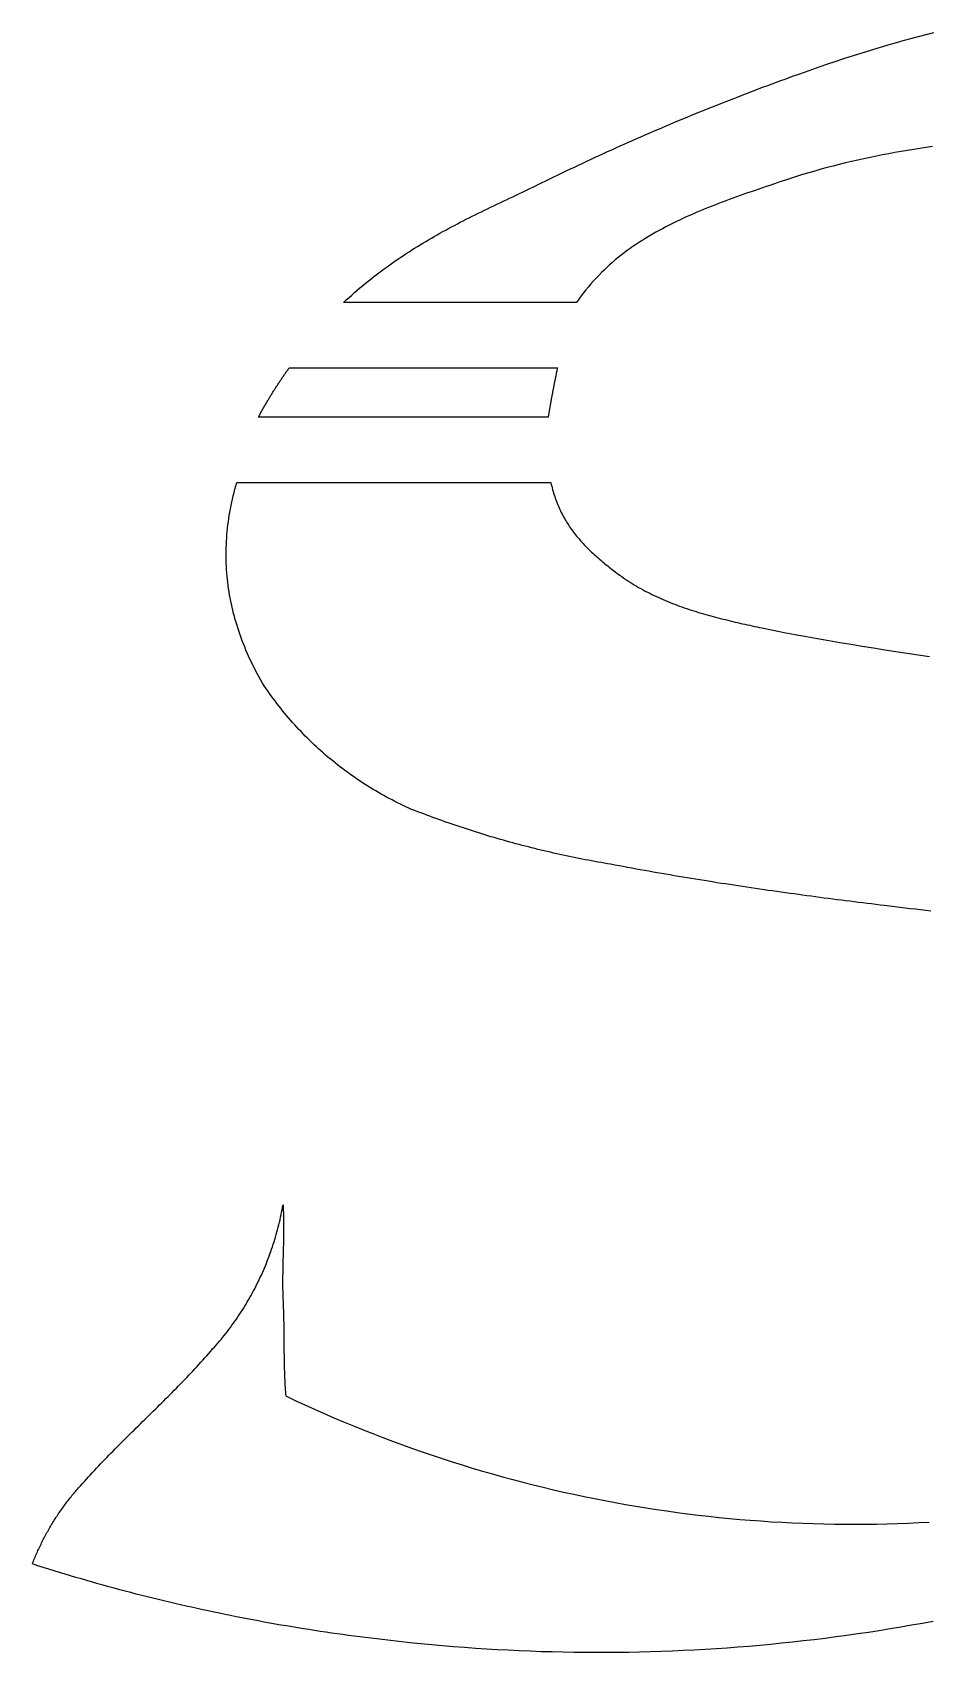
# Model space of a CAD drawing. Extents: x 0 to 68.8, y 0 to 63.9.
# Drawn here: x 0 to 34.4, y 0 to 62.2 of the extents above; entities that cross this region are included whole.
import ezdxf

# ---------------------------------------------------------------- set-up
doc = ezdxf.new("R2010")
doc.units = 0
doc.layers.get('0').update_dxf_attribs({"linetype": 'CONTINUOUS'})

msp = doc.modelspace()

# ---------------------------------------------------------------- linework, layer by layer
at = {"color": 7}
for points in [[(34.53159, 57.787424), (34.291418, 57.753291), (34.051482, 57.717619), (33.811791, 57.680382), (33.572358, 57.641553), (33.333189, 57.60111), (33.094297, 57.559025), (32.855689, 57.515274), (32.617377, 57.469831), (32.379369, 57.422672), (32.141676, 57.373771), (31.904308, 57.323103), (31.667274, 57.270643), (31.430584, 57.216366), (31.194247, 57.160245), (30.958274, 57.102257), (30.722675, 57.042375), (30.487458, 56.980575), (30.252636, 56.916831), (30.018215, 56.851119), (29.784207, 56.783412), (29.550621, 56.713685), (29.317467, 56.641914), (29.084755, 56.568073), (28.852495, 56.492136), (28.711771, 56.444009), (28.570872, 56.395929), (28.42983, 56.347854), (28.28868, 56.299749), (28.147454, 56.251561), (28.006186, 56.203261), (27.86491, 56.154804), (27.723657, 56.106151), (27.582462, 56.057259), (27.441358, 56.008089), (27.300379, 55.958596), (27.159557, 55.908744), (27.018926, 55.858494), (26.878519, 55.807801), (26.738369, 55.756629), (26.598511, 55.704931), (26.458976, 55.652671), (26.319799, 55.599804), (26.181012, 55.546299), (26.04265, 55.492104), (25.904745, 55.437181), (25.76733, 55.381494), (25.63044, 55.325004), (25.494106, 55.267659), (25.358364, 55.209429), (25.223245, 55.150269), (25.088783, 55.090141), (24.955011, 55.029001), (24.821963, 54.966811), (24.689673, 54.903526), (24.558172, 54.839109), (24.427495, 54.773521), (24.297676, 54.706719), (24.168746, 54.638664), (24.04074, 54.569311), (23.913691, 54.498624), (23.787632, 54.426556), (23.662596, 54.353071), (23.538617, 54.278132), (23.415728, 54.201691), (23.293963, 54.123711), (23.173354, 54.044151), (23.053934, 53.962971), (22.935739, 53.880129), (22.8188, 53.795585), (22.70315, 53.709299), (22.588825, 53.621228), (22.475855, 53.531335), (22.364275, 53.439576), (22.254119, 53.345912), (22.145418, 53.250302), (22.038207, 53.152706), (21.93252, 53.053082), (21.828388, 52.95139), (21.725847, 52.84759), (21.624927, 52.74164), (21.525665, 52.6335), (21.428091, 52.52313), (21.332241, 52.410488), (21.238147, 52.295534), (21.145842, 52.178228), (21.05536, 52.058528), (20.966733, 51.936394), (20.879996, 51.811778), (20.740309, 51.811778), (20.600621, 51.811778), (20.460934, 51.811778), (20.321246, 51.811778), (20.181559, 51.811778), (20.041871, 51.811778), (19.902184, 51.811778), (19.762496, 51.811778), (19.622809, 51.811778), (19.483121, 51.811778), (19.343434, 51.811778), (19.203746, 51.811778), (19.064059, 51.811778), (18.924371, 51.811778), (18.784684, 51.811778), (18.644996, 51.811778), (18.505309, 51.811778), (18.365622, 51.811778), (18.225934, 51.811778), (18.086247, 51.811778), (17.946559, 51.811778), (17.806872, 51.811778), (17.667184, 51.811778), (17.527497, 51.811778), (17.387809, 51.811778), (17.248122, 51.811778), (17.108434, 51.811778), (16.968747, 51.811778), (16.829059, 51.811778), (16.689372, 51.811778), (16.549684, 51.811778), (16.409997, 51.811778), (16.270309, 51.811778), (16.130622, 51.811778), (15.990934, 51.811778), (15.851247, 51.811778), (15.71156, 51.811778), (15.571872, 51.811778), (15.432185, 51.811778), (15.292497, 51.811778), (15.15281, 51.811778), (15.013122, 51.811778), (14.873435, 51.811778), (14.733747, 51.811778), (14.59406, 51.811778), (14.454372, 51.811778), (14.314685, 51.811778), (14.174997, 51.811778), (14.03531, 51.811778), (13.895622, 51.811778), (13.755935, 51.811778), (13.616247, 51.811778), (13.47656, 51.811778), (13.336872, 51.811778), (13.197185, 51.811778), (13.057498, 51.811778), (12.91781, 51.811778), (12.778123, 51.811778), (12.638435, 51.811778), (12.498748, 51.811778), (12.35906, 51.811778), (12.219373, 51.811778), (12.079685, 51.811778), (11.939998, 51.811778), (12.044296, 51.907192), (12.148505, 52.001126), (12.25264, 52.093608), (12.356716, 52.184668), (12.460749, 52.274335), (12.564752, 52.36264), (12.668742, 52.449612), (12.772733, 52.535279), (12.876742, 52.619672), (12.980781, 52.702821), (13.084867, 52.784753), (13.189016, 52.8655), (13.293241, 52.945091), (13.397559, 53.023555), (13.501984, 53.100922), (13.606532, 53.17722), (13.711216, 53.252481), (13.816054, 53.326731), (13.921059, 53.400006), (14.026248, 53.472328), (14.131634, 53.543728), (14.237233, 53.614243), (14.34306, 53.683896), (14.449131, 53.752716), (14.55546, 53.820733), (14.662063, 53.887978), (14.768954, 53.954481), (14.87615, 54.020271), (14.983664, 54.085371), (15.091511, 54.149818), (15.199709, 54.213643), (15.30827, 54.276868), (15.417211, 54.339531), (15.526546, 54.401653), (15.636291, 54.463273), (15.74646, 54.524413), (15.85707, 54.585103), (15.968134, 54.645373), (16.079668, 54.705253), (16.191688, 54.764773), (16.304207, 54.823963), (16.417243, 54.882853), (16.530808, 54.941473), (16.644919, 54.999853), (16.759591, 55.058023), (16.874839, 55.116005), (16.990678, 55.173838), (17.107122, 55.231543), (17.224188, 55.289158), (17.34189, 55.346705), (17.460244, 55.404223), (17.579264, 55.461733), (17.698966, 55.519265), (17.819364, 55.57685), (17.940475, 55.634518), (18.062312, 55.692298), (18.184892, 55.75022), (18.308229, 55.808315), (18.432337, 55.866613), (18.557234, 55.925143), (18.682933, 55.983928), (18.80945, 56.043005), (18.936799, 56.102398), (19.064996, 56.162143), (19.221802, 56.2403), (19.37875, 56.318161), (19.53584, 56.395724), (19.693071, 56.472989), (19.850444, 56.549956), (20.007958, 56.626625), (20.165611, 56.702996), (20.323405, 56.779069), (20.481339, 56.854842), (20.639411, 56.930317), (20.797622, 57.005493), (20.955972, 57.08037), (21.114459, 57.154947), (21.273083, 57.229225), (21.431844, 57.303203), (21.590742, 57.37688), (21.749777, 57.450258), (21.908946, 57.523336), (22.068251, 57.596113), (22.227691, 57.668589), (22.387265, 57.740765), (22.546973, 57.812639), (22.706814, 57.884213), (22.866789, 57.955485), (23.026896, 58.026455), (23.187136, 58.097124), (23.347507, 58.167491), (23.50801, 58.237556), (23.668643, 58.307318), (23.829407, 58.376778), (23.990302, 58.445935), (24.151325, 58.51479), (24.312478, 58.583341), (24.473761, 58.65159), (24.635171, 58.719535), (24.796709, 58.787176), (24.958375, 58.854513), (25.120168, 58.921546), (25.282087, 58.988276), (25.444133, 59.054701), (25.606305, 59.120822), (25.768602, 59.186638), (25.931024, 59.252149), (26.093571, 59.317356), (26.256241, 59.382256), (26.419035, 59.446852), (26.581953, 59.511142), (26.744993, 59.575126), (26.908156, 59.638803), (27.071441, 59.702175), (27.234847, 59.765241), (27.398375, 59.828001), (27.562023, 59.890453), (27.725791, 59.952599), (27.889679, 60.014438), (28.053687, 60.075969), (28.217813, 60.137193), (28.382059, 60.19811), (28.546422, 60.258719), (28.710903, 60.31902), (28.875501, 60.379012), (29.040216, 60.438696), (29.205047, 60.498072), (29.369994, 60.557143), (29.655544, 60.660479), (29.941593, 60.762208), (30.228135, 60.862328), (30.515163, 60.960837), (30.80267, 61.057736), (31.090649, 61.153021), (31.379093, 61.246693), (31.667996, 61.338751), (31.95735, 61.429192), (32.24715, 61.518015), (32.537387, 61.60522), (32.828056, 61.690806), (33.119149, 61.77477), (33.41066, 61.857113), (33.702582, 61.937832), (33.994907, 62.016927), (34.287629, 62.094396), (34.580742, 62.170238)], [(34.474325, 28.453373), (34.275406, 28.475941), (34.076511, 28.498756), (33.877644, 28.521841), (33.678805, 28.545211), (33.48, 28.568896), (33.281228, 28.592903), (33.082492, 28.617263), (32.883797, 28.641991), (32.685142, 28.667101), (32.520254, 28.686848), (32.355357, 28.706716), (32.190452, 28.726711), (32.025541, 28.746833), (31.860627, 28.767083), (31.69571, 28.787461), (31.530792, 28.807973), (31.365875, 28.828613), (31.200961, 28.849388), (31.036052, 28.870298), (30.871148, 28.891351), (30.706252, 28.912546), (30.541367, 28.933876), (30.376492, 28.955348), (30.21163, 28.976971), (30.046784, 28.998736), (29.881953, 29.020651), (29.717141, 29.042716), (29.552349, 29.064931), (29.387578, 29.087303), (29.222831, 29.109833), (29.058109, 29.132513), (28.893414, 29.155351), (28.728747, 29.178353), (28.56411, 29.201513), (28.399505, 29.224838), (28.234934, 29.248328), (28.070398, 29.271991), (27.9059, 29.295818), (27.74144, 29.319818), (27.577021, 29.34399), (27.412643, 29.368335), (27.24831, 29.39286), (27.084023, 29.417558), (26.919782, 29.442435), (26.755592, 29.467493), (26.591451, 29.492738), (26.427363, 29.518163), (26.26333, 29.543775), (26.099352, 29.569575), (25.935433, 29.595563), (25.771572, 29.621745), (25.607773, 29.648123), (25.444036, 29.674688), (25.280365, 29.701455), (25.116759, 29.728418), (24.953221, 29.755583), (24.789754, 29.782943), (24.626356, 29.810513), (24.463033, 29.838285), (24.299785, 29.866268), (24.136612, 29.894453), (23.973519, 29.922848), (23.810505, 29.95146), (23.647573, 29.980283), (23.484724, 30.009323), (23.32196, 30.03858), (23.159284, 30.068055), (22.996696, 30.097748), (22.834198, 30.127665), (22.671792, 30.157808), (22.50948, 30.188175), (22.347264, 30.218768), (22.185144, 30.249593), (22.062768, 30.270158), (21.940471, 30.29112), (21.818252, 30.31248), (21.696113, 30.334238), (21.574055, 30.356393), (21.452079, 30.378945), (21.330186, 30.401895), (21.208376, 30.425235), (21.086651, 30.448973), (20.965012, 30.473108), (20.843459, 30.49764), (20.721994, 30.522563), (20.600617, 30.547883), (20.47933, 30.5736), (20.358133, 30.599715), (20.237027, 30.62622), (20.116014, 30.653123), (19.995094, 30.680415), (19.874269, 30.708105), (19.753538, 30.736185), (19.632904, 30.764655), (19.512367, 30.793523), (19.391927, 30.82278), (19.271588, 30.852435), (19.151347, 30.88248), (19.031208, 30.912915), (18.911171, 30.94374), (18.791236, 30.974955), (18.671405, 31.00656), (18.551679, 31.038555), (18.43206, 31.070948), (18.312546, 31.10373), (18.19314, 31.136903), (18.073842, 31.170458), (17.954655, 31.20441), (17.835577, 31.238745), (17.716611, 31.27347), (17.597757, 31.308585), (17.479017, 31.34409), (17.360391, 31.379978), (17.241881, 31.416255), (17.123486, 31.452923), (17.005209, 31.48998), (16.88705, 31.52742), (16.76901, 31.56525), (16.65109, 31.603463), (16.533291, 31.642065), (16.415614, 31.68105), (16.298059, 31.720425), (16.18063, 31.760183), (16.063324, 31.800323), (15.946145, 31.840853), (15.829091, 31.881765), (15.712166, 31.92306), (15.59537, 31.964737), (15.478702, 32.006805), (15.362165, 32.049255), (15.245761, 32.092087), (15.129488, 32.135302), (15.013349, 32.1789), (14.897344, 32.22288), (14.781475, 32.267242), (14.665742, 32.311987), (14.550146, 32.357115), (14.440957, 32.405842), (14.332283, 32.455522), (14.224128, 32.506147), (14.1165, 32.557717), (14.009401, 32.610225), (13.90284, 32.66367), (13.79682, 32.718045), (13.691348, 32.773342), (13.586428, 32.829555), (13.482067, 32.88669), (13.37827, 32.944732), (13.275042, 33.003682), (13.172389, 33.063532), (13.070316, 33.124282), (12.968829, 33.185917), (12.867933, 33.248445), (12.767634, 33.31185), (12.667936, 33.376132), (12.568847, 33.441292), (12.470371, 33.507322), (12.372514, 33.574215), (12.27528, 33.64197), (12.178676, 33.71058), (12.082708, 33.780037), (11.98738, 33.850335), (11.892698, 33.92148), (11.798667, 33.993457), (11.705293, 34.066267), (11.612582, 34.139902), (11.520539, 34.214362), (11.429169, 34.28964), (11.338478, 34.36573), (11.248472, 34.442628), (11.159156, 34.520331), (11.070534, 34.598832), (10.982614, 34.678127), (10.8954, 34.758213), (10.808898, 34.839084), (10.723113, 34.920735), (10.638051, 35.003162), (10.553718, 35.086361), (10.470117, 35.170325), (10.387257, 35.255053), (10.305141, 35.340537), (10.223775, 35.426774), (10.143165, 35.513759), (10.063315, 35.601488), (9.984233, 35.689955), (9.905922, 35.779156), (9.82839, 35.869087), (9.75164, 35.959742), (9.675678, 36.051118), (9.600511, 36.143209), (9.526141, 36.236011), (9.452581, 36.32952), (9.379831, 36.42373), (9.307899, 36.518638), (9.236784, 36.614237), (9.166494, 36.710524), (9.097036, 36.807494), (9.028419, 36.905143), (8.960641, 37.003465), (8.893719, 37.102457), (8.827498, 37.202148), (8.762083, 37.316781), (8.698221, 37.431552), (8.635903, 37.546466), (8.575138, 37.661522), (8.515926, 37.776723), (8.458266, 37.89207), (8.402166, 38.007565), (8.347618, 38.123211), (8.294631, 38.23901), (8.243203, 38.354962), (8.193343, 38.47107), (8.145051, 38.587336), (8.098318, 38.703762), (8.053161, 38.820349), (8.009571, 38.9371), (7.967556, 39.054015), (7.927116, 39.171098), (7.888251, 39.28835), (7.850969, 39.405773), (7.815261, 39.523368), (7.781136, 39.641138), (7.748601, 39.759084), (7.717649, 39.877208), (7.688286, 39.995513), (7.660514, 40.114), (7.634331, 40.23267), (7.609746, 40.351526), (7.586751, 40.47057), (7.565354, 40.589803), (7.545561, 40.709227), (7.527366, 40.828845), (7.510776, 40.948658), (7.495789, 41.068667), (7.482409, 41.188876), (7.470638, 41.309284), (7.460477, 41.429896), (7.451928, 41.550711), (7.444991, 41.671734), (7.439673, 41.792964), (7.435976, 41.914404), (7.433898, 42.036055), (7.43344, 42.15792), (7.434603, 42.280001), (7.437393, 42.4023), (7.44181, 42.524817), (7.447855, 42.647555), (7.455534, 42.770516), (7.464847, 42.893703), (7.475795, 43.017116), (7.488379, 43.140758), (7.502602, 43.26463), (7.518465, 43.388734), (7.53597, 43.513073), (7.555117, 43.637647), (7.575915, 43.762459), (7.598362, 43.887511), (7.62246, 44.012804), (7.648207, 44.138341), (7.675612, 44.264123), (7.704667, 44.390153), (7.73538, 44.516431), (7.767757, 44.642961), (7.801792, 44.769743), (7.837499, 44.89678), (8.025819, 44.89678), (8.214139, 44.89678), (8.402459, 44.89678), (8.59078, 44.89678), (8.7791, 44.89678), (8.96742, 44.89678), (9.15574, 44.89678), (9.344061, 44.89678), (9.532381, 44.89678), (9.720701, 44.89678), (9.909021, 44.89678), (10.097342, 44.89678), (10.285662, 44.89678), (10.473983, 44.89678), (10.662302, 44.89678), (10.850623, 44.89678), (11.038943, 44.89678), (11.227263, 44.89678), (11.415584, 44.89678), (11.603904, 44.89678), (11.792225, 44.89678), (11.980545, 44.89678), (12.168865, 44.89678), (12.357185, 44.89678), (12.545506, 44.89678), (12.733825, 44.89678), (12.922146, 44.89678), (13.110466, 44.89678), (13.298787, 44.89678), (13.487107, 44.89678), (13.675427, 44.89678), (13.863747, 44.89678), (14.052068, 44.89678), (14.240388, 44.89678), (14.428708, 44.89678), (14.617029, 44.89678), (14.805349, 44.89678), (14.993669, 44.89678), (15.181989, 44.89678), (15.37031, 44.89678), (15.55863, 44.89678), (15.74695, 44.89678), (15.93527, 44.89678), (16.123591, 44.89678), (16.311911, 44.89678), (16.500231, 44.89678), (16.688551, 44.89678), (16.876872, 44.89678), (17.065192, 44.89678), (17.253512, 44.89678), (17.441832, 44.89678), (17.630153, 44.89678), (17.818473, 44.89678), (18.006793, 44.89678), (18.195114, 44.89678), (18.383434, 44.89678), (18.571755, 44.89678), (18.760074, 44.89678), (18.948395, 44.89678), (19.136715, 44.89678), (19.325036, 44.89678), (19.513355, 44.89678), (19.701676, 44.89678), (19.889996, 44.89678), (19.905941, 44.827045), (19.922651, 44.758097), (19.940119, 44.689915), (19.958336, 44.622497), (19.977304, 44.555822), (19.997021, 44.489882), (20.017474, 44.42467), (20.038669, 44.36017), (20.060599, 44.296367), (20.083264, 44.233255), (20.106656, 44.170817), (20.130776, 44.109047), (20.155616, 44.04793), (20.181176, 43.987457), (20.207449, 43.927607), (20.234434, 43.86838), (20.262124, 43.80976), (20.290519, 43.751732), (20.319611, 43.69429), (20.349401, 43.637417), (20.379889, 43.5811), (20.411066, 43.525337), (20.442926, 43.470107), (20.475476, 43.415402), (20.508701, 43.361207), (20.542601, 43.307515), (20.577176, 43.25431), (20.612419, 43.201585), (20.648329, 43.149325), (20.684899, 43.097515), (20.722129, 43.046147), (20.760019, 42.995215), (20.798554, 42.944695), (20.837741, 42.894587), (20.877574, 42.84487), (20.918044, 42.795535), (20.959151, 42.746575), (21.000896, 42.697975), (21.043271, 42.64972), (21.086276, 42.601802), (21.129904, 42.554208), (21.174154, 42.506928), (21.219019, 42.459948), (21.264499, 42.41326), (21.310586, 42.36685), (21.357281, 42.320703), (21.404576, 42.27481), (21.452471, 42.229158), (21.500966, 42.183738), (21.550053, 42.138535), (21.599726, 42.093543), (21.649983, 42.048745), (21.700826, 42.004128), (21.752246, 41.959683), (21.804243, 41.915403), (21.856811, 41.871265), (21.909948, 41.82727), (21.963648, 41.783395), (22.017911, 41.73964), (22.072728, 41.695983), (22.128101, 41.652415), (22.184021, 41.608923), (22.240488, 41.565498), (22.297503, 41.522125), (22.374461, 41.4619), (22.452043, 41.402853), (22.53024, 41.344968), (22.609037, 41.28823), (22.688425, 41.232618), (22.76839, 41.178115), (22.848922, 41.124708), (22.930008, 41.072373), (23.011637, 41.021095), (23.093795, 40.97086), (23.176473, 40.921645), (23.259659, 40.873435), (23.343338, 40.826215), (23.427501, 40.779963), (23.512136, 40.734663), (23.59723, 40.6903), (23.682771, 40.646853), (23.768749, 40.604305), (23.85515, 40.562643), (23.941964, 40.521843), (24.029178, 40.48189), (24.11678, 40.44277), (24.20476, 40.40446), (24.293104, 40.366945), (24.3818, 40.33021), (24.470838, 40.294233), (24.560206, 40.258998), (24.64989, 40.22449), (24.73988, 40.190688), (24.830164, 40.157575), (24.92073, 40.125138), (25.011565, 40.093353), (25.10266, 40.062205), (25.194, 40.031673), (25.285574, 40.001748), (25.377372, 39.972408), (25.469379, 39.94363), (25.561587, 39.915408), (25.653981, 39.887711), (25.74655, 39.860531), (25.839283, 39.833853), (25.932168, 39.807648), (26.025192, 39.781908), (26.118345, 39.756611), (26.211612, 39.731741), (26.304985, 39.707283), (26.398449, 39.683216), (26.491995, 39.659523), (26.585609, 39.636191), (26.679279, 39.613196), (26.772995, 39.590523), (26.866744, 39.568151), (26.960514, 39.546071), (27.054293, 39.524261), (27.14807, 39.502698), (27.241833, 39.481368), (27.33557, 39.460263), (27.429269, 39.439353), (27.522918, 39.418623), (27.616505, 39.398058), (27.71002, 39.377643), (27.803448, 39.357356), (27.89678, 39.337181), (27.990002, 39.317103), (28.416622, 39.231722), (28.843581, 39.148496), (29.270869, 39.06735), (29.698473, 38.988211), (30.126384, 38.911004), (30.554588, 38.835653), (30.983075, 38.762085), (31.411832, 38.69022), (31.84085, 38.61999), (32.270116, 38.55132), (32.699618, 38.484135), (33.129345, 38.41836), (33.559286, 38.35392), (33.989429, 38.290733), (34.419762, 38.22873)], [(34.559899, 1.199373), (34.146649, 1.122707), (33.733005, 1.048562), (33.318979, 0.976945), (32.904583, 0.907855), (32.489828, 0.841285), (32.074726, 0.777242), (31.659288, 0.715727), (31.243526, 0.65674), (30.827451, 0.600287), (30.411075, 0.546362), (29.994411, 0.494972), (29.577468, 0.44611), (29.16026, 0.399782), (28.742797, 0.35599), (28.325092, 0.314732), (27.907154, 0.27601), (27.488998, 0.239822), (27.070633, 0.20617), (26.652072, 0.17506), (26.233326, 0.146492), (25.814407, 0.12046), (25.395327, 0.09697), (24.976096, 0.076022), (24.556727, 0.057617), (24.137231, 0.041755), (23.71762, 0.028442), (23.297905, 0.017672), (22.878098, 0.009452), (22.458212, 0.003752), (22.038255, 0.000602), (21.618243, 0.000024), (21.198184, 0.001974), (20.778091, 0.006474), (20.357977, 0.013524), (19.937852, 0.023154), (19.517726, 0.035334), (19.097614, 0.050071), (18.677525, 0.067366), (18.257473, 0.087211), (17.837468, 0.109614), (17.417521, 0.134574), (16.997646, 0.162099), (16.577851, 0.192181), (16.158151, 0.224829), (15.738557, 0.260034), (15.319079, 0.297804), (14.899729, 0.338139), (14.48052, 0.381031), (14.061462, 0.426496), (13.642567, 0.474526), (13.425427, 0.499231), (13.208382, 0.524604), (12.991432, 0.550651), (12.77458, 0.577374), (12.557826, 0.604764), (12.341173, 0.632829), (12.124621, 0.661569), (11.908175, 0.690976), (11.691832, 0.721059), (11.475596, 0.751809), (11.259467, 0.783234), (11.043449, 0.815326), (10.827542, 0.848086), (10.611749, 0.881521), (10.396069, 0.915624), (10.180505, 0.950394), (9.965058, 0.985831), (9.749731, 1.021936), (9.534524, 1.058709), (9.31944, 1.096149), (9.104479, 1.134256), (8.889643, 1.173031), (8.674933, 1.212474), (8.460352, 1.252584), (8.245901, 1.293361), (8.031581, 1.334806), (7.817394, 1.376911), (7.603342, 1.419684), (7.389425, 1.463116), (7.175647, 1.507216), (6.962007, 1.551984), (6.748438, 1.597558), (6.535081, 1.643649), (6.321868, 1.690404), (6.1088, 1.73782), (5.89588, 1.7859), (5.683107, 1.834641), (5.470484, 1.884043), (5.258013, 1.934108), (5.045695, 1.984833), (4.833532, 2.036218), (4.621525, 2.088264), (4.409675, 2.14097), (4.197985, 2.194335), (3.986455, 2.24836), (3.775088, 2.303043), (3.563884, 2.358386), (3.352846, 2.414387), (3.141975, 2.471046), (2.931273, 2.528361), (2.720741, 2.586335), (2.51038, 2.644965), (2.300192, 2.704253), (2.090179, 2.764196), (1.880343, 2.824796), (1.670684, 2.88605), (1.461204, 2.947961), (1.251906, 3.010526), (1.04279, 3.073746), (0.833857, 3.137621), (0.625111, 3.202148), (0.416551, 3.267331), (0.208181, 3.333166), (0, 3.399654), (0.019911, 3.451472), (0.04012, 3.503154), (0.060627, 3.554702), (0.081431, 3.606114), (0.102532, 3.657399), (0.123927, 3.708542), (0.145618, 3.759549), (0.167603, 3.810414), (0.189881, 3.861144), (0.212451, 3.911732), (0.235314, 3.962177), (0.258467, 4.012471), (0.281911, 4.062624), (0.305644, 4.112634), (0.329666, 4.162494), (0.353976, 4.212204), (0.378574, 4.261764), (0.403458, 4.311174), (0.428627, 4.360434), (0.454082, 4.409536), (0.479822, 4.458489), (0.505844, 4.507284), (0.53215, 4.555921), (0.558738, 4.604401), (0.585607, 4.652716), (0.612757, 4.700874), (0.640186, 4.748866), (0.667895, 4.796701), (0.695882, 4.844371), (0.724147, 4.891876), (0.752688, 4.939209), (0.781505, 4.986376), (0.810599, 5.033371), (0.839966, 5.080201), (0.869608, 5.126859), (0.899522, 5.173344), (0.92971, 5.219649), (0.960169, 5.265781), (0.990899, 5.311734), (1.021898, 5.357514), (1.053167, 5.403114), (1.084705, 5.448534), (1.116511, 5.493774), (1.148584, 5.538826), (1.180923, 5.583699), (1.213528, 5.628384), (1.246398, 5.672881), (1.279532, 5.717191), (1.31293, 5.761314), (1.34659, 5.805249), (1.380512, 5.848989), (1.414696, 5.892534), (1.44914, 5.935891), (1.483843, 5.979054), (1.518806, 6.022021), (1.554026, 6.064786), (1.589504, 6.107356), (1.625239, 6.149724), (1.66123, 6.191889), (1.697476, 6.233851), (1.733977, 6.275611), (1.770732, 6.317169), (1.807739, 6.358524), (1.845, 6.399654), (1.92044, 6.485256), (1.996285, 6.570507), (2.07252, 6.655418), (2.14913, 6.74), (2.226104, 6.824267), (2.303426, 6.908229), (2.381083, 6.991897), (2.459062, 7.075283), (2.537348, 7.158399), (2.615928, 7.241255), (2.694789, 7.323864), (2.773916, 7.406237), (2.853295, 7.488386), (2.932913, 7.570321), (3.012757, 7.652055), (3.092812, 7.733599), (3.173065, 7.814964), (3.253502, 7.896162), (3.334109, 7.977205), (3.414872, 8.058103), (3.495779, 8.138869), (3.576815, 8.219515), (3.657965, 8.30005), (3.739218, 8.380488), (3.820559, 8.460839), (3.901973, 8.541115), (3.983448, 8.621328), (4.06497, 8.701489), (4.146525, 8.781609), (4.228099, 8.8617), (4.309678, 8.941773), (4.391249, 9.021841), (4.472798, 9.101914), (4.554312, 9.182004), (4.635776, 9.262122), (4.717177, 9.34228), (4.798501, 9.42249), (4.879734, 9.502764), (4.960863, 9.583111), (5.041874, 9.663544), (5.122753, 9.744075), (5.203487, 9.824715), (5.284061, 9.905476), (5.364462, 9.986369), (5.444676, 10.067405), (5.52469, 10.148595), (5.60449, 10.229953), (5.684061, 10.311489), (5.763391, 10.393214), (5.842466, 10.47514), (5.921271, 10.557279), (5.999794, 10.639641), (6.07802, 10.722239), (6.155935, 10.805084), (6.233526, 10.888188), (6.31078, 10.971562), (6.387682, 11.055217), (6.464219, 11.139165), (6.540376, 11.223418), (6.616141, 11.307987), (6.6915, 11.392883), (6.766438, 11.478119), (6.840942, 11.563705), (6.914999, 11.649653), (6.980645, 11.72262), (7.045599, 11.79612), (7.109858, 11.870153), (7.173419, 11.94471), (7.236279, 12.019786), (7.298437, 12.095378), (7.359889, 12.171481), (7.420633, 12.248087), (7.480667, 12.325193), (7.539987, 12.402793), (7.598592, 12.480883), (7.656477, 12.559457), (7.713642, 12.63851), (7.770087, 12.718037), (7.825805, 12.798032), (7.880795, 12.878491), (7.935057, 12.959408), (7.988584, 13.040779), (8.041377, 13.122598), (8.093427, 13.204859), (8.144742, 13.287558), (8.195314, 13.37069), (8.245137, 13.454249), (8.294209, 13.538231), (8.342532, 13.622629), (8.390104, 13.70744), (8.436919, 13.792658), (8.482977, 13.878277), (8.528277, 13.964293), (8.572812, 14.050701), (8.616582, 14.137494), (8.659587, 14.224668), (8.701819, 14.312219), (8.743279, 14.400141), (8.783959, 14.488428), (8.823867, 14.577075), (8.862987, 14.666078), (8.901327, 14.755431), (8.938879, 14.845129), (8.975644, 14.935167), (9.011622, 15.02554), (9.046804, 15.116242), (9.081192, 15.207269), (9.114777, 15.298615), (9.147559, 15.390275), (9.179539, 15.482244), (9.210717, 15.574517), (9.241084, 15.667089), (9.270642, 15.759954), (9.299389, 15.853108), (9.327319, 15.946545), (9.354432, 16.04026), (9.380719, 16.134247), (9.406182, 16.228504), (9.430819, 16.323022), (9.454632, 16.417798), (9.477612, 16.512826), (9.499759, 16.6081), (9.521067, 16.703618), (9.541542, 16.799372), (9.561177, 16.895358), (9.579964, 16.991571), (9.597904, 17.088004), (9.614997, 17.184655), (9.618372, 17.126657), (9.621447, 17.068682), (9.624222, 17.01073), (9.626697, 16.952792), (9.628947, 16.894877), (9.630897, 16.836977), (9.632622, 16.7791), (9.634122, 16.721237), (9.635322, 16.66339), (9.636297, 16.605557), (9.637122, 16.54774), (9.637713, 16.489937), (9.638108, 16.43215), (9.638316, 16.374377), (9.638346, 16.316612), (9.638208, 16.258862), (9.637909, 16.20112), (9.637461, 16.143392), (9.636873, 16.085672), (9.636153, 16.02796), (9.635328, 15.970255), (9.634353, 15.912557), (9.633303, 15.854867), (9.632178, 15.797185), (9.630903, 15.73951), (9.629553, 15.681842), (9.628203, 15.624175), (9.626778, 15.566515), (9.625278, 15.508855), (9.623778, 15.451195), (9.622203, 15.393535), (9.620628, 15.335875), (9.619053, 15.278215), (9.617478, 15.220555), (9.615903, 15.162895), (9.614328, 15.105235), (9.612828, 15.047575), (9.611328, 14.989907), (9.609903, 14.93224), (9.608478, 14.874565), (9.607128, 14.816882), (9.605853, 14.759192), (9.604653, 14.701502), (9.603528, 14.643797), (9.602553, 14.586085), (9.601653, 14.528365), (9.600903, 14.470638), (9.600264, 14.412895), (9.599763, 14.355145), (9.599409, 14.29738), (9.59921, 14.239608), (9.599176, 14.18182), (9.599317, 14.124018), (9.599642, 14.0662), (9.600159, 14.008368), (9.600879, 13.95052), (9.601779, 13.892658), (9.602904, 13.83478), (9.604254, 13.77688), (9.605904, 13.718965), (9.607779, 13.661028), (9.609879, 13.603075), (9.612279, 13.5451), (9.614979, 13.487103), (9.617679, 13.429128), (9.620229, 13.37122), (9.622629, 13.313373), (9.624879, 13.255585), (9.626979, 13.197858), (9.628929, 13.14019), (9.630729, 13.082583), (9.632379, 13.025028), (9.633954, 12.967533), (9.635379, 12.91009), (9.636729, 12.8527), (9.637929, 12.795363), (9.639054, 12.73807), (9.640104, 12.68083), (9.641079, 12.623635), (9.641979, 12.566485), (9.642804, 12.50938), (9.643539, 12.452313), (9.644217, 12.39529), (9.644842, 12.338305), (9.645422, 12.281358), (9.645963, 12.224448), (9.646472, 12.167575), (9.646955, 12.11074), (9.647419, 12.053935), (9.64787, 11.99716), (9.648315, 11.940416), (9.64876, 11.883701), (9.649212, 11.827016), (9.649678, 11.770353), (9.650163, 11.713721), (9.650676, 11.657111), (9.651221, 11.600523), (9.651805, 11.543951), (9.652435, 11.487401), (9.653118, 11.430866), (9.65386, 11.374346), (9.654685, 11.317841), (9.655585, 11.261351), (9.65656, 11.204876), (9.65761, 11.148408), (9.658735, 11.091956), (9.659935, 11.035511), (9.661285, 10.979073), (9.66271, 10.922636), (9.664285, 10.866206), (9.66601, 10.809776), (9.66781, 10.753353), (9.66976, 10.696923), (9.67186, 10.640493), (9.67411, 10.584063), (9.67651, 10.527626), (9.67906, 10.471188), (9.681835, 10.414743), (9.68476, 10.358291), (9.687835, 10.301823), (9.691135, 10.245348), (9.69466, 10.188858), (9.698335, 10.132361), (9.702235, 10.075841), (9.70636, 10.019306), (9.71071, 9.962756), (9.715285, 9.906183), (9.720085, 9.849596), (10.087031, 9.676483), (10.455166, 9.506403), (10.824472, 9.339358), (11.194931, 9.175354), (11.566521, 9.014392), (11.939227, 8.856477), (12.313027, 8.701612), (12.687904, 8.549801), (13.063838, 8.401048), (13.44081, 8.255356), (13.818803, 8.11273), (14.197795, 7.973171), (14.57777, 7.836685), (14.958707, 7.703274), (15.340588, 7.572944), (15.723394, 7.445696), (16.107106, 7.321535), (16.491706, 7.200464), (16.877173, 7.082486), (17.263489, 6.967607), (17.650636, 6.855829), (18.038595, 6.747155), (18.427346, 6.64159), (18.816871, 6.539137), (19.20715, 6.4398), (19.598165, 6.343582), (19.989898, 6.250488), (20.382328, 6.160519), (20.775436, 6.073681), (21.169206, 5.989977), (21.563616, 5.90941), (21.958649, 5.831985), (22.354285, 5.757705), (22.750506, 5.686575), (23.147292, 5.618595), (23.544625, 5.553772), (23.942486, 5.492107), (24.340855, 5.433607), (24.739714, 5.378272), (25.139044, 5.32611), (25.538826, 5.27712), (25.939042, 5.231302), (26.339672, 5.188672), (26.740697, 5.149222), (27.142098, 5.11296), (27.543857, 5.079892), (27.945954, 5.05002), (28.348371, 5.023342), (28.751089, 4.999867), (29.154088, 4.979602), (29.557351, 4.962547), (29.960857, 4.94871), (30.364589, 4.938082), (30.768527, 4.930657), (31.172651, 4.926457), (31.576945, 4.925482), (31.981387, 4.927732), (32.385961, 4.933282), (32.790646, 4.942042), (33.195423, 4.954042), (33.600273, 4.96929), (34.00518, 4.987785), (34.410122, 5.009535)]]:
    msp.add_lwpolyline(points, dxfattribs=at)
msp.add_lwpolyline([(9.854998, 49.299645), (10.015779, 49.299645), (10.176561, 49.299645), (10.337342, 49.299645), (10.498123, 49.299645), (10.658904, 49.299645), (10.819685, 49.299645), (10.980467, 49.299645), (11.141248, 49.299645), (11.302029, 49.299645), (11.46281, 49.299645), (11.623592, 49.299645), (11.784373, 49.299645), (11.945154, 49.299645), (12.105935, 49.299645), (12.266716, 49.299645), (12.427498, 49.299645), (12.588279, 49.299645), (12.74906, 49.299645), (12.909841, 49.299645), (13.070623, 49.299645), (13.231404, 49.299645), (13.392185, 49.299645), (13.552966, 49.299645), (13.713747, 49.299645), (13.874529, 49.299645), (14.03531, 49.299645), (14.196091, 49.299645), (14.356872, 49.299645), (14.517654, 49.299645), (14.678435, 49.299645), (14.839216, 49.299645), (14.999997, 49.299645), (15.160778, 49.299645), (15.32156, 49.299645), (15.482341, 49.299645), (15.643122, 49.299645), (15.803903, 49.299645), (15.964685, 49.299645), (16.125466, 49.299645), (16.286247, 49.299645), (16.447028, 49.299645), (16.607809, 49.299645), (16.768591, 49.299645), (16.929372, 49.299645), (17.090153, 49.299645), (17.250934, 49.299645), (17.411715, 49.299645), (17.572497, 49.299645), (17.733278, 49.299645), (17.894059, 49.299645), (18.05484, 49.299645), (18.215622, 49.299645), (18.376403, 49.299645), (18.537184, 49.299645), (18.697965, 49.299645), (18.858746, 49.299645), (19.019528, 49.299645), (19.180309, 49.299645), (19.34109, 49.299645), (19.501871, 49.299645), (19.662653, 49.299645), (19.823434, 49.299645), (19.984215, 49.299645), (20.144996, 49.299645), (20.138696, 49.27011), (20.132396, 49.240561), (20.126096, 49.211003), (20.119871, 49.181438), (20.113646, 49.151858), (20.107421, 49.122271), (20.101271, 49.092676), (20.095121, 49.063073), (20.088971, 49.033463), (20.082821, 49.003846), (20.076746, 48.974221), (20.070671, 48.944588), (20.064596, 48.914948), (20.058596, 48.885301), (20.052596, 48.855646), (20.046596, 48.825983), (20.040596, 48.796321), (20.034671, 48.766651), (20.028746, 48.736973), (20.022821, 48.707296), (20.016971, 48.677611), (20.011121, 48.647918), (20.005271, 48.618226), (19.999496, 48.588533), (19.993721, 48.558833), (19.987946, 48.529133), (19.982171, 48.499433), (19.976471, 48.469733), (19.970771, 48.440026), (19.965071, 48.410318), (19.959446, 48.380611), (19.953821, 48.350903), (19.948196, 48.321196), (19.942571, 48.291488), (19.937021, 48.261781), (19.931471, 48.232073), (19.925921, 48.202373), (19.920446, 48.172673), (19.914971, 48.142973), (19.909496, 48.113273), (19.904096, 48.083581), (19.898696, 48.053888), (19.893296, 48.024196), (19.887896, 47.994511), (19.882571, 47.964833), (19.877246, 47.935156), (19.871921, 47.905486), (19.866671, 47.875823), (19.861421, 47.846161), (19.856171, 47.816506), (19.850921, 47.786858), (19.845746, 47.757218), (19.840571, 47.727586), (19.835396, 47.697961), (19.830296, 47.668343), (19.825196, 47.638733), (19.820096, 47.609131), (19.814996, 47.579536), (19.809971, 47.549948), (19.804946, 47.520368), (19.799921, 47.490803), (19.794971, 47.461246), (19.790021, 47.431696), (19.785071, 47.402161), (19.611324, 47.402161), (19.437653, 47.402161), (19.26398, 47.402161), (19.090309, 47.402161), (18.916637, 47.402161), (18.742965, 47.402161), (18.569293, 47.402161), (18.395622, 47.402161), (18.221949, 47.402161), (18.048278, 47.402161), (17.874606, 47.402161), (17.700934, 47.402161), (17.527262, 47.402161), (17.35359, 47.402161), (17.179918, 47.402161), (17.006247, 47.402161), (16.832575, 47.402161), (16.658903, 47.402161), (16.485231, 47.402161), (16.311559, 47.402161), (16.137887, 47.402161), (15.964216, 47.402161), (15.790544, 47.402161), (15.616872, 47.402161), (15.4432, 47.402161), (15.269528, 47.402161), (15.095856, 47.402161), (14.922185, 47.402161), (14.748512, 47.402161), (14.574841, 47.402161), (14.401169, 47.402161), (14.227497, 47.402161), (14.053825, 47.402161), (13.880154, 47.402161), (13.706481, 47.402161), (13.53281, 47.402161), (13.359138, 47.402161), (13.185466, 47.402161), (13.011794, 47.402161), (12.838123, 47.402161), (12.66445, 47.402161), (12.490779, 47.402161), (12.317107, 47.402161), (12.143435, 47.402161), (11.969763, 47.402161), (11.796092, 47.402161), (11.62242, 47.402161), (11.448748, 47.402161), (11.275076, 47.402161), (11.101404, 47.402161), (10.927732, 47.402161), (10.75406, 47.402161), (10.580388, 47.402161), (10.406717, 47.402161), (10.233045, 47.402161), (10.059373, 47.402161), (9.885701, 47.402161), (9.712029, 47.402161), (9.538357, 47.402161), (9.364686, 47.402161), (9.191014, 47.402161), (9.017342, 47.402161), (8.84367, 47.402161), (8.669998, 47.402161), (8.686513, 47.433016), (8.703096, 47.463833), (8.719738, 47.494613), (8.736448, 47.525356), (8.753218, 47.556061), (8.770056, 47.586728), (8.786961, 47.617366), (8.803926, 47.647966), (8.820958, 47.678528), (8.838051, 47.709053), (8.855211, 47.739541), (8.872438, 47.769991), (8.889726, 47.800403), (8.907081, 47.830778), (8.924496, 47.861116), (8.941978, 47.891416), (8.959521, 47.921678), (8.977131, 47.951903), (8.994801, 47.982091), (9.012538, 48.012241), (9.030336, 48.042353), (9.048201, 48.072428), (9.066126, 48.102458), (9.084118, 48.132451), (9.102171, 48.162406), (9.120283, 48.192323), (9.138463, 48.222203), (9.156703, 48.252046), (9.175011, 48.281851), (9.193378, 48.311611), (9.211813, 48.341333), (9.230308, 48.371018), (9.248863, 48.400666), (9.267486, 48.430276), (9.286168, 48.459841), (9.304918, 48.489368), (9.323728, 48.518858), (9.342598, 48.548303), (9.361528, 48.577711), (9.380526, 48.607081), (9.399583, 48.636406), (9.418701, 48.665693), (9.437886, 48.694943), (9.457131, 48.724148), (9.476436, 48.753316), (9.495808, 48.782438), (9.515241, 48.811523), (9.534733, 48.840571), (9.554286, 48.869573), (9.573906, 48.898538), (9.593586, 48.927458), (9.613326, 48.956341), (9.633126, 48.985178), (9.652986, 49.013978), (9.672913, 49.042733), (9.692901, 49.071451), (9.712948, 49.100123), (9.733056, 49.128758), (9.753223, 49.157348), (9.773458, 49.185893), (9.793753, 49.214401), (9.814108, 49.242863), (9.834523, 49.27128)], close=True, dxfattribs=at)

doc.saveas('drawing.dxf')
